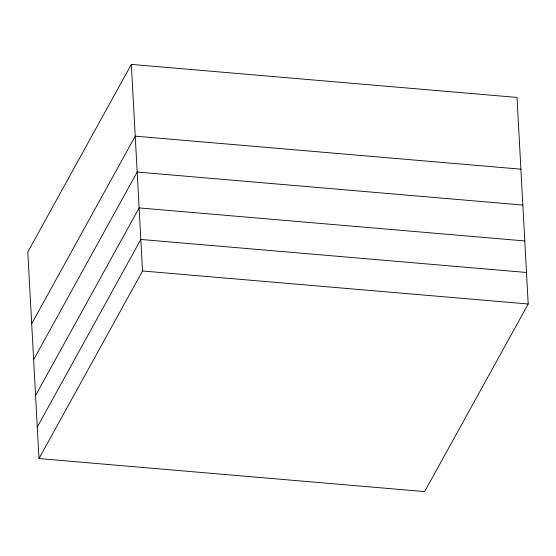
<?xml version="1.0" encoding="UTF-8"?>
<svg xmlns="http://www.w3.org/2000/svg" width="556" height="556" viewBox="0 0 556 556"><rect width="100%" height="100%" fill="white"/><g stroke="black" fill="none" stroke-linecap="round" stroke-linejoin="round"><path stroke-width="0.83" d="M131.348 64.399L27.8 252L38.989 458.575L424.652 491.601L528.2 304L517.01 97.425L131.348 64.399L142.538 270.98L38.989 458.575M31.685 323.759L135.233 136.157L520.896 169.177M33.631 359.635L137.179 172.04L522.842 205.06M35.57 395.518L139.118 207.916L524.788 240.936M37.28 427.05L140.828 239.448L526.49 272.468M142.538 270.98L528.2 304"/></g></svg>
